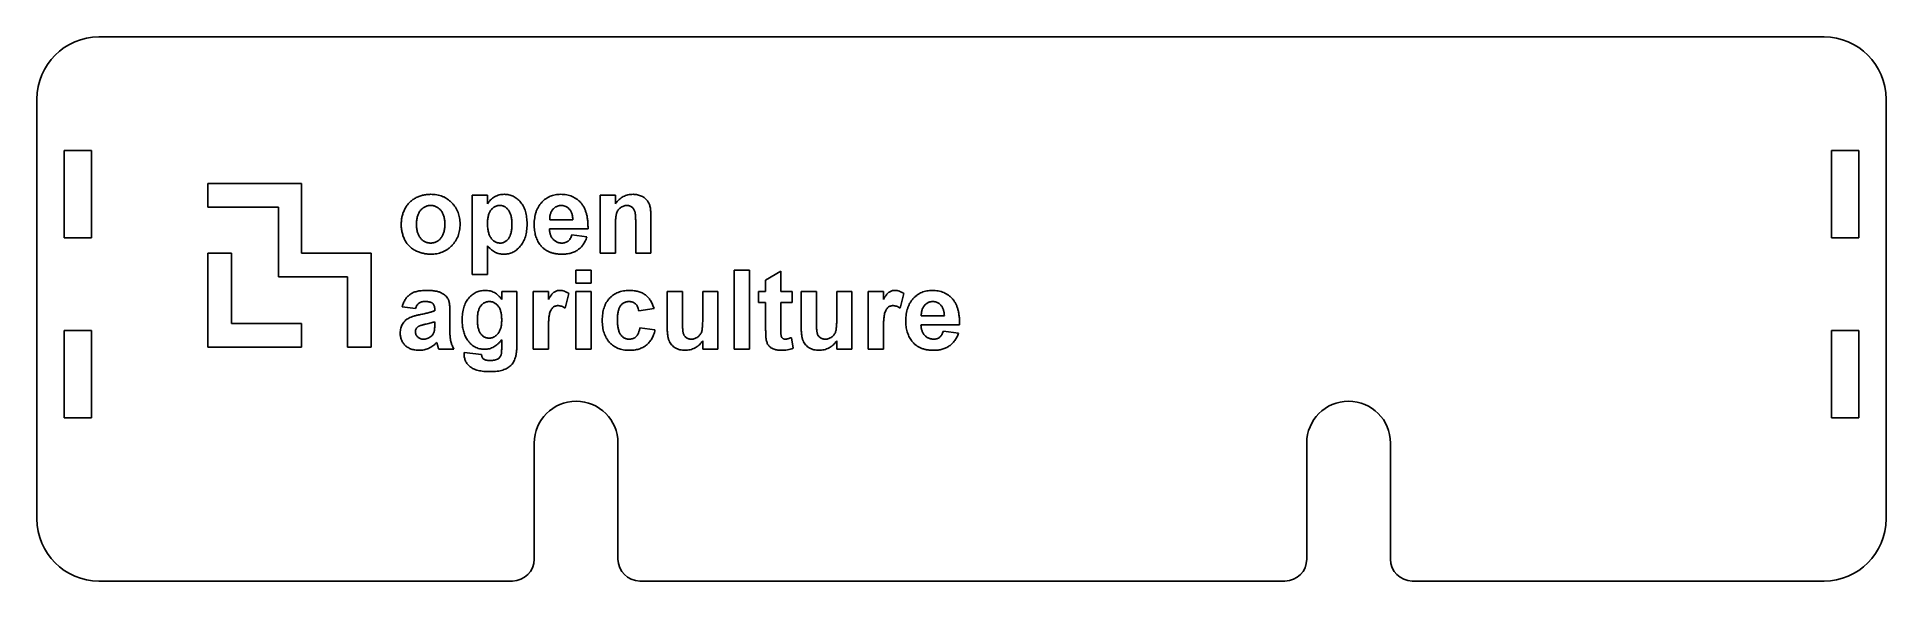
# Model space of a CAD drawing. Header units: millimetres. Extents: x -108 to 108, y -64 to 0.
import ezdxf

# ---------------------------------------------------------------- set-up
doc = ezdxf.new("R2010")
doc.units = ezdxf.units.MM

msp = doc.modelspace()

# ---------------------------------------------------------------- linework, layer by layer
at = {"color": 7, "linetype": 'Continuous', "lineweight": 25}
for p, q in [((-100.71, 0), (100.71, 0)), ((-107.95, -56.26), (-107.95, -7.24)), ((107.95, -7.24), (107.95, -56.26)), ((-101.6, -13.24), (-104.78, -13.24)), ((-104.78, -13.24), (-104.78, -23.45)), ((-101.6, -23.45), (-101.6, -13.24)), ((101.6, -13.24), (101.6, -23.45)), ((104.78, -13.24), (101.6, -13.24)), ((104.78, -23.45), (104.78, -13.24)), ((-77.05, -17.11), (-87.99, -17.11)), ((-87.99, -17.11), (-87.99, -19.85)), ((-77.05, -25.24), (-77.05, -17.11)), ((-57.12, -18.48), (-55.34, -18.48)), ((-57.12, -27.73), (-57.12, -18.48)), ((-55.34, -18.48), (-55.34, -19.46)), ((-42.19, -18.48), (-40.41, -18.48)), ((-42.19, -25.24), (-42.19, -18.48)), ((-40.41, -18.48), (-40.41, -19.46)), ((-87.99, -19.85), (-79.76, -19.85)), ((-79.76, -19.85), (-79.76, -28.01)), ((-48.08, -21.33), (-45.39, -21.33)), ((-36.26, -21.06), (-36.26, -25.24)), ((-104.78, -23.45), (-101.6, -23.45)), ((-43.61, -22.39), (-48.11, -22.39)), ((-45.51, -23.11), (-43.73, -23.34)), ((-40.41, -22.16), (-40.41, -25.24)), ((-38.04, -25.24), (-38.04, -21.77)), ((101.6, -23.45), (104.78, -23.45)), ((-85.24, -25.24), (-87.99, -25.24)), ((-87.99, -25.24), (-87.99, -36.2)), ((-85.24, -33.45), (-85.24, -25.24)), ((-68.94, -25.24), (-77.05, -25.24)), ((-68.94, -36.2), (-68.94, -25.24)), ((-55.34, -24.39), (-55.34, -27.73)), ((-40.41, -25.24), (-42.19, -25.24)), ((-36.26, -25.24), (-38.04, -25.24)), ((-79.76, -28.01), (-71.68, -28.01)), ((-71.68, -28.01), (-71.68, -36.2)), ((-55.34, -27.73), (-57.12, -27.73)), ((-45.03, -27.21), (-43.25, -27.21)), ((-45.03, -28.75), (-45.03, -27.21)), ((-43.25, -27.21), (-43.25, -28.75)), ((-26.54, -27.21), (-24.76, -27.21)), ((-26.54, -36.45), (-26.54, -27.21)), ((-24.76, -27.21), (-24.76, -36.45)), ((-22.87, -28.39), (-21.09, -27.33)), ((-21.09, -27.33), (-21.09, -29.7)), ((-53.69, -29.7), (-51.91, -29.7)), ((-53.69, -30.63), (-53.69, -29.7)), ((-51.91, -29.7), (-51.91, -35.67)), ((-50.01, -36.45), (-50.01, -29.7)), ((-50.01, -29.7), (-48.23, -29.7)), ((-48.23, -29.7), (-48.23, -30.64)), ((-45.86, -29.95), (-46.28, -31.64)), ((-43.25, -28.75), (-45.03, -28.75)), ((-45.03, -36.45), (-45.03, -29.7)), ((-45.03, -29.7), (-43.25, -29.7)), ((-43.25, -29.7), (-43.25, -36.45)), ((-34.36, -29.7), (-32.59, -29.7)), ((-34.36, -33.95), (-34.36, -29.7)), ((-32.59, -29.7), (-32.59, -32.81)), ((-30.21, -29.7), (-28.44, -29.7)), ((-30.21, -32.56), (-30.21, -29.7)), ((-28.44, -29.7), (-28.44, -36.45)), ((-23.69, -31), (-23.69, -29.7)), ((-23.69, -29.7), (-22.87, -29.7)), ((-22.87, -29.7), (-22.87, -28.39)), ((-21.09, -29.7), (-19.78, -29.7)), ((-19.78, -29.7), (-19.78, -31)), ((-18.72, -29.7), (-16.94, -29.7)), ((-18.72, -33.95), (-18.72, -29.7)), ((-16.94, -29.7), (-16.94, -32.81)), ((-14.57, -32.56), (-14.57, -29.7)), ((-14.57, -29.7), (-12.79, -29.7)), ((-12.79, -29.7), (-12.79, -36.45)), ((-10.89, -36.45), (-10.89, -29.7)), ((-10.89, -29.7), (-9.11, -29.7)), ((-9.11, -29.7), (-9.11, -30.64)), ((-6.74, -29.95), (-7.16, -31.64)), ((-63.76, -31.71), (-65.3, -31.48)), ((-61.51, -31.95), (-61.51, -31.78)), ((-59.73, -32.17), (-59.73, -34.24)), ((-35.9, -31.71), (-37.68, -31.95)), ((-22.87, -31), (-23.69, -31)), ((-22.87, -33.99), (-22.87, -31)), ((-21.09, -31), (-21.09, -33.91)), ((-19.78, -31), (-21.09, -31)), ((-101.6, -34.26), (-104.78, -34.26)), ((-104.78, -34.26), (-104.78, -44.47)), ((-101.6, -44.47), (-101.6, -34.26)), ((-77.05, -33.45), (-85.24, -33.45)), ((-77.05, -36.2), (-77.05, -33.45)), ((-61.51, -33.59), (-61.51, -33.25)), ((-48.23, -34.45), (-48.23, -36.45)), ((-37.56, -33.96), (-35.79, -34.2)), ((-9.11, -34.45), (-9.11, -36.45)), ((-0.22, -33.61), (-4.73, -33.61)), ((-4.7, -32.54), (-2, -32.54)), ((-2.12, -34.32), (-0.34, -34.56)), ((104.78, -34.26), (101.6, -34.26)), ((101.6, -34.26), (101.6, -44.47)), ((104.78, -44.47), (104.78, -34.26)), ((-87.99, -36.2), (-77.05, -36.2)), ((-71.68, -36.2), (-68.94, -36.2)), ((-59.26, -36.45), (-61.03, -36.45)), ((-53.69, -36.3), (-53.69, -35.33)), ((-48.23, -36.45), (-50.01, -36.45)), ((-43.25, -36.45), (-45.03, -36.45)), ((-30.21, -36.45), (-30.21, -35.46)), ((-28.44, -36.45), (-30.21, -36.45)), ((-24.76, -36.45), (-26.54, -36.45)), ((-19.84, -35.1), (-19.66, -36.34)), ((-14.57, -36.45), (-14.57, -35.46)), ((-12.79, -36.45), (-14.57, -36.45)), ((-9.11, -36.45), (-10.89, -36.45)), ((-58.07, -36.81), (-56.06, -37.05)), ((-104.78, -44.47), (-101.6, -44.47)), ((101.6, -44.47), (104.78, -44.47)), ((-49.89, -47.4), (-49.89, -60.96)), ((-40.11, -60.96), (-40.11, -47.4)), ((40.31, -47.4), (40.31, -60.96)), ((50.09, -60.96), (50.09, -47.4)), ((-52.43, -63.5), (-100.71, -63.5)), ((37.77, -63.5), (-37.57, -63.5)), ((100.71, -63.5), (52.63, -63.5))]:
    msp.add_line(p, q, dxfattribs=at)
for centre, radius, start, end in [((100.71, -7.24), 7.24, 0, 90), ((-100.71, -7.24), 7.24, 90, 180), ((-45, -47.4), 4.89, 0, 180), ((45.2, -47.4), 4.89, 0, 180), ((-100.71, -56.26), 7.24, 180, 270), ((100.71, -56.26), 7.24, 270, 0), ((-52.43, -60.96), 2.54, 270, 0), ((-37.57, -60.96), 2.54, 180, 270), ((37.77, -60.96), 2.54, 270, 0), ((52.63, -60.96), 2.54, 180, 270)]:
    msp.add_arc(centre, radius, start, end, dxfattribs=at)
for points, knots in [([(-65.42, -21.77), (-65.41, -21.62), (-65.4, -21.33), (-65.32, -20.89), (-65.18, -20.47), (-65.03, -20.12), (-64.88, -19.86), (-64.75, -19.67), (-64.62, -19.49), (-64.47, -19.33), (-64.31, -19.18), (-64.14, -19.04), (-63.96, -18.91), (-63.76, -18.8), (-63.56, -18.7), (-63.35, -18.61), (-63.14, -18.53), (-62.92, -18.47), (-62.7, -18.42), (-62.47, -18.39), (-62.23, -18.37), (-62.07, -18.37), (-61.99, -18.36)], [0, 0, 0, 0, 0.080992, 0.162141, 0.244135, 0.328745, 0.371396, 0.413193, 0.454437, 0.495169, 0.53562, 0.576273, 0.617126, 0.658595, 0.700411, 0.742144, 0.783846, 0.825811, 0.868199, 0.911452, 0.955112, 1, 1, 1, 1]), ([(-61.99, -18.36), (-61.87, -18.37), (-61.62, -18.37), (-61.27, -18.42), (-60.93, -18.5), (-60.61, -18.61), (-60.31, -18.74), (-60.02, -18.92), (-59.76, -19.12), (-59.51, -19.35), (-59.28, -19.6), (-59.09, -19.87), (-58.92, -20.16), (-58.78, -20.47), (-58.67, -20.79), (-58.6, -21.13), (-58.55, -21.48), (-58.55, -21.72), (-58.55, -21.84)], [0, 0, 0, 0, 0.0672534, 0.1323012, 0.195046, 0.2560211, 0.3166108, 0.3768975, 0.4376807, 0.4998091, 0.5617564, 0.6229555, 0.6834802, 0.7439294, 0.805438, 0.8680336, 0.9327466, 1, 1, 1, 1]), ([(-55.34, -19.46), (-55.29, -19.38), (-55.19, -19.22), (-54.99, -19), (-54.77, -18.82), (-54.52, -18.66), (-54.26, -18.52), (-53.97, -18.43), (-53.68, -18.37), (-53.47, -18.37), (-53.37, -18.36)], [0, 0, 0, 0, 0.122318, 0.243971, 0.365926, 0.49062, 0.616243, 0.741787, 0.868738, 1, 1, 1, 1]), ([(-53.37, -18.36), (-53.28, -18.37), (-53.1, -18.37), (-52.84, -18.42), (-52.58, -18.49), (-52.34, -18.59), (-52.11, -18.72), (-51.89, -18.88), (-51.68, -19.06), (-51.49, -19.28), (-51.3, -19.52), (-51.15, -19.78), (-51.01, -20.07), (-50.91, -20.38), (-50.82, -20.71), (-50.77, -21.06), (-50.73, -21.43), (-50.72, -21.69), (-50.72, -21.82)], [0, 0, 0, 0, 0.055567, 0.109859, 0.163156, 0.216652, 0.270766, 0.326032, 0.383091, 0.443064, 0.50463, 0.567328, 0.631589, 0.698413, 0.76828, 0.841502, 0.918642, 1, 1, 1, 1]), ([(-49.89, -21.91), (-49.89, -21.78), (-49.89, -21.51), (-49.84, -21.13), (-49.78, -20.77), (-49.68, -20.43), (-49.56, -20.11), (-49.4, -19.82), (-49.23, -19.55), (-49.02, -19.31), (-48.8, -19.08), (-48.56, -18.89), (-48.3, -18.73), (-48.03, -18.59), (-47.74, -18.49), (-47.45, -18.42), (-47.13, -18.37), (-46.92, -18.37), (-46.81, -18.36)], [0, 0, 0, 0, 0.076385, 0.149324, 0.218424, 0.284712, 0.34825, 0.410591, 0.471299, 0.531967, 0.591651, 0.649954, 0.706789, 0.763485, 0.820424, 0.878521, 0.9383, 1, 1, 1, 1]), ([(-46.81, -18.36), (-46.69, -18.37), (-46.45, -18.37), (-46.1, -18.42), (-45.77, -18.5), (-45.46, -18.61), (-45.18, -18.75), (-44.91, -18.92), (-44.66, -19.12), (-44.43, -19.36), (-44.23, -19.62), (-44.05, -19.92), (-43.91, -20.25), (-43.79, -20.62), (-43.7, -21.02), (-43.64, -21.45), (-43.61, -21.91), (-43.61, -22.23), (-43.61, -22.39)], [0, 0, 0, 0, 0.062184, 0.121687, 0.178755, 0.234022, 0.288331, 0.342225, 0.39646, 0.451776, 0.508677, 0.567205, 0.628626, 0.693655, 0.762827, 0.836735, 0.915787, 1, 1, 1, 1]), ([(-40.41, -19.46), (-40.34, -19.37), (-40.21, -19.2), (-39.98, -18.98), (-39.74, -18.79), (-39.49, -18.63), (-39.23, -18.51), (-38.95, -18.43), (-38.66, -18.37), (-38.46, -18.37), (-38.35, -18.36)], [0, 0, 0, 0, 0.137033, 0.266952, 0.392251, 0.513572, 0.632812, 0.752924, 0.87426, 1, 1, 1, 1]), ([(-38.35, -18.36), (-38.27, -18.37), (-38.09, -18.37), (-37.83, -18.41), (-37.59, -18.48), (-37.36, -18.57), (-37.15, -18.68), (-36.96, -18.81), (-36.8, -18.96), (-36.67, -19.12), (-36.57, -19.29), (-36.47, -19.47), (-36.4, -19.66), (-36.35, -19.87), (-36.31, -20.11), (-36.28, -20.39), (-36.26, -20.71), (-36.26, -20.94), (-36.26, -21.06)], [0, 0, 0, 0, 0.067967, 0.133847, 0.197894, 0.261363, 0.322734, 0.379623, 0.433693, 0.485604, 0.536876, 0.588109, 0.640472, 0.694102, 0.753857, 0.824505, 0.906645, 1, 1, 1, 1]), ([(-61.98, -19.67), (-62.04, -19.67), (-62.15, -19.67), (-62.32, -19.7), (-62.48, -19.75), (-62.63, -19.81), (-62.77, -19.89), (-62.91, -19.99), (-63.04, -20.1), (-63.17, -20.23), (-63.28, -20.38), (-63.38, -20.55), (-63.46, -20.73), (-63.53, -20.93), (-63.58, -21.14), (-63.62, -21.37), (-63.64, -21.61), (-63.64, -21.78), (-63.64, -21.86)], [0, 0, 0, 0, 0.055853, 0.109882, 0.163427, 0.216436, 0.26985, 0.324436, 0.380513, 0.439057, 0.499389, 0.561205, 0.625875, 0.692442, 0.762985, 0.837717, 0.916607, 1, 1, 1, 1]), ([(-60.32, -21.85), (-60.32, -21.76), (-60.33, -21.6), (-60.35, -21.36), (-60.39, -21.13), (-60.44, -20.92), (-60.5, -20.73), (-60.59, -20.55), (-60.68, -20.38), (-60.8, -20.23), (-60.92, -20.1), (-61.05, -19.99), (-61.19, -19.89), (-61.33, -19.81), (-61.48, -19.74), (-61.64, -19.7), (-61.81, -19.67), (-61.92, -19.67), (-61.98, -19.67)], [0, 0, 0, 0, 0.083257, 0.161387, 0.235346, 0.306138, 0.372507, 0.436992, 0.499153, 0.559459, 0.617918, 0.674309, 0.7292, 0.782913, 0.835659, 0.889503, 0.943835, 1, 1, 1, 1]), ([(-53.9, -19.67), (-53.95, -19.67), (-54.05, -19.67), (-54.2, -19.7), (-54.34, -19.74), (-54.47, -19.8), (-54.6, -19.87), (-54.72, -19.96), (-54.83, -20.07), (-54.94, -20.19), (-55.04, -20.33), (-55.12, -20.49), (-55.19, -20.66), (-55.25, -20.85), (-55.29, -21.05), (-55.32, -21.27), (-55.34, -21.5), (-55.34, -21.66), (-55.34, -21.75)], [0, 0, 0, 0, 0.053613, 0.105364, 0.156406, 0.207598, 0.259118, 0.311361, 0.366329, 0.423278, 0.482877, 0.545108, 0.610111, 0.678481, 0.751367, 0.829222, 0.911818, 1, 1, 1, 1]), ([(-52.5, -21.84), (-52.5, -21.75), (-52.5, -21.58), (-52.52, -21.33), (-52.55, -21.1), (-52.6, -20.88), (-52.65, -20.69), (-52.72, -20.51), (-52.8, -20.35), (-52.9, -20.2), (-53, -20.08), (-53.11, -19.97), (-53.23, -19.88), (-53.35, -19.8), (-53.48, -19.74), (-53.62, -19.7), (-53.76, -19.67), (-53.85, -19.67), (-53.9, -19.67)], [0, 0, 0, 0, 0.092268, 0.1784, 0.259214, 0.334343, 0.405093, 0.471234, 0.533119, 0.592285, 0.648717, 0.701718, 0.753243, 0.803017, 0.851476, 0.899896, 0.94929, 1, 1, 1, 1]), ([(-47.7, -20.11), (-47.73, -20.15), (-47.8, -20.23), (-47.87, -20.36), (-47.94, -20.49), (-47.99, -20.64), (-48.04, -20.8), (-48.06, -20.97), (-48.08, -21.14), (-48.08, -21.27), (-48.08, -21.33)], [0, 0, 0, 0, 0.112984, 0.226999, 0.344391, 0.463956, 0.589572, 0.71973, 0.855857, 1, 1, 1, 1]), ([(-46.73, -19.67), (-46.78, -19.67), (-46.87, -19.67), (-47.01, -19.69), (-47.14, -19.73), (-47.27, -19.78), (-47.39, -19.84), (-47.5, -19.92), (-47.61, -20.01), (-47.67, -20.08), (-47.7, -20.11)], [0, 0, 0, 0, 0.13044, 0.257038, 0.379788, 0.499815, 0.620849, 0.744538, 0.870075, 1, 1, 1, 1]), ([(-45.39, -21.33), (-45.39, -21.26), (-45.4, -21.14), (-45.42, -20.95), (-45.45, -20.78), (-45.49, -20.61), (-45.55, -20.47), (-45.62, -20.33), (-45.7, -20.2), (-45.79, -20.09), (-45.89, -19.99), (-45.99, -19.91), (-46.1, -19.83), (-46.22, -19.77), (-46.34, -19.73), (-46.46, -19.69), (-46.59, -19.67), (-46.68, -19.67), (-46.73, -19.67)], [0, 0, 0, 0, 0.082314, 0.160312, 0.234515, 0.303739, 0.370258, 0.43406, 0.495783, 0.555843, 0.614506, 0.671294, 0.726559, 0.779965, 0.833959, 0.888495, 0.943318, 1, 1, 1, 1]), ([(-39.05, -19.67), (-39.12, -19.67), (-39.26, -19.68), (-39.46, -19.73), (-39.65, -19.81), (-39.82, -19.92), (-39.98, -20.06), (-40.11, -20.22), (-40.21, -20.4), (-40.28, -20.57), (-40.32, -20.73), (-40.34, -20.86), (-40.36, -21.03), (-40.38, -21.21), (-40.39, -21.42), (-40.4, -21.65), (-40.41, -21.9), (-40.41, -22.07), (-40.41, -22.16)], [0, 0, 0, 0, 0.064526, 0.127069, 0.190336, 0.254377, 0.319047, 0.381919, 0.446738, 0.513078, 0.550406, 0.594221, 0.644581, 0.702295, 0.766166, 0.837459, 0.915005, 1, 1, 1, 1]), ([(-38.04, -21.77), (-38.04, -21.68), (-38.04, -21.52), (-38.05, -21.28), (-38.05, -21.06), (-38.06, -20.88), (-38.08, -20.71), (-38.09, -20.57), (-38.12, -20.45), (-38.15, -20.33), (-38.2, -20.2), (-38.28, -20.06), (-38.37, -19.94), (-38.48, -19.85), (-38.61, -19.77), (-38.75, -19.71), (-38.9, -19.67), (-39, -19.67), (-39.05, -19.67)], [0, 0, 0, 0, 0.099068, 0.189089, 0.269367, 0.341346, 0.403687, 0.457856, 0.502598, 0.53864, 0.600699, 0.658851, 0.714963, 0.770814, 0.825981, 0.881954, 0.939161, 1, 1, 1, 1]), ([(-61.98, -25.36), (-62.13, -25.35), (-62.43, -25.34), (-62.87, -25.26), (-63.31, -25.13), (-63.66, -24.98), (-63.93, -24.84), (-64.12, -24.71), (-64.29, -24.58), (-64.46, -24.43), (-64.61, -24.27), (-64.75, -24.1), (-64.88, -23.92), (-64.99, -23.72), (-65.09, -23.52), (-65.18, -23.3), (-65.25, -23.07), (-65.32, -22.83), (-65.36, -22.58), (-65.4, -22.32), (-65.42, -22.05), (-65.42, -21.86), (-65.42, -21.77)], [0, 0, 0, 0, 0.080542, 0.160512, 0.240687, 0.322168, 0.363172, 0.403209, 0.442755, 0.481727, 0.520887, 0.560212, 0.599521, 0.639706, 0.68053, 0.722388, 0.765012, 0.808893, 0.854139, 0.900982, 0.949562, 1, 1, 1, 1]), ([(-63.64, -21.86), (-63.64, -21.95), (-63.64, -22.11), (-63.62, -22.36), (-63.58, -22.59), (-63.53, -22.8), (-63.46, -22.99), (-63.38, -23.18), (-63.28, -23.34), (-63.17, -23.49), (-63.04, -23.62), (-62.91, -23.74), (-62.77, -23.84), (-62.63, -23.92), (-62.48, -23.98), (-62.32, -24.02), (-62.15, -24.05), (-62.04, -24.05), (-61.98, -24.05)], [0, 0, 0, 0, 0.083393, 0.162283, 0.237015, 0.307558, 0.374125, 0.438795, 0.500611, 0.560943, 0.619487, 0.675564, 0.73015, 0.783564, 0.836573, 0.890118, 0.944147, 1, 1, 1, 1]), ([(-58.55, -21.84), (-58.55, -21.97), (-58.55, -22.21), (-58.6, -22.57), (-58.68, -22.91), (-58.78, -23.23), (-58.92, -23.54), (-59.09, -23.83), (-59.29, -24.11), (-59.52, -24.36), (-59.77, -24.6), (-60.03, -24.8), (-60.32, -24.97), (-60.62, -25.11), (-60.94, -25.22), (-61.27, -25.3), (-61.62, -25.35), (-61.86, -25.36), (-61.98, -25.36)], [0, 0, 0, 0, 0.067769, 0.132665, 0.195844, 0.257954, 0.318876, 0.379843, 0.441369, 0.504123, 0.566581, 0.627629, 0.687774, 0.747754, 0.808695, 0.870309, 0.933914, 1, 1, 1, 1]), ([(-61.98, -24.05), (-61.92, -24.05), (-61.81, -24.05), (-61.64, -24.02), (-61.48, -23.98), (-61.33, -23.92), (-61.19, -23.84), (-61.05, -23.74), (-60.92, -23.62), (-60.79, -23.49), (-60.68, -23.34), (-60.59, -23.17), (-60.5, -22.99), (-60.44, -22.79), (-60.39, -22.58), (-60.35, -22.35), (-60.33, -22.1), (-60.32, -21.94), (-60.32, -21.85)], [0, 0, 0, 0, 0.055711, 0.109603, 0.163012, 0.215332, 0.26861, 0.323057, 0.378992, 0.436979, 0.497276, 0.558935, 0.623441, 0.690405, 0.761205, 0.836338, 0.915623, 1, 1, 1, 1]), ([(-55.34, -21.75), (-55.34, -21.84), (-55.34, -22.03), (-55.32, -22.29), (-55.29, -22.54), (-55.24, -22.77), (-55.18, -22.98), (-55.11, -23.17), (-55.02, -23.34), (-54.92, -23.49), (-54.81, -23.62), (-54.69, -23.74), (-54.57, -23.84), (-54.45, -23.92), (-54.31, -23.98), (-54.17, -24.02), (-54.02, -24.05), (-53.92, -24.05), (-53.87, -24.05)], [0, 0, 0, 0, 0.093332, 0.180784, 0.262097, 0.338263, 0.409416, 0.475794, 0.538385, 0.597364, 0.653293, 0.706844, 0.757275, 0.806532, 0.854517, 0.902225, 0.950833, 1, 1, 1, 1]), ([(-53.87, -24.05), (-53.83, -24.05), (-53.73, -24.05), (-53.59, -24.03), (-53.46, -23.99), (-53.33, -23.93), (-53.21, -23.85), (-53.1, -23.76), (-52.99, -23.66), (-52.89, -23.54), (-52.8, -23.4), (-52.71, -23.23), (-52.65, -23.05), (-52.59, -22.85), (-52.55, -22.63), (-52.52, -22.38), (-52.5, -22.12), (-52.5, -21.93), (-52.5, -21.84)], [0, 0, 0, 0, 0.049471, 0.097684, 0.144766, 0.192102, 0.240115, 0.289281, 0.34079, 0.394315, 0.451938, 0.51284, 0.57897, 0.650578, 0.727971, 0.812271, 0.902437, 1, 1, 1, 1]), ([(-50.72, -21.82), (-50.72, -21.96), (-50.73, -22.22), (-50.77, -22.61), (-50.83, -22.97), (-50.91, -23.31), (-51.03, -23.62), (-51.16, -23.92), (-51.33, -24.19), (-51.51, -24.43), (-51.72, -24.65), (-51.93, -24.84), (-52.16, -25), (-52.39, -25.13), (-52.64, -25.23), (-52.9, -25.31), (-53.17, -25.35), (-53.35, -25.36), (-53.45, -25.36)], [0, 0, 0, 0, 0.08164, 0.158774, 0.231763, 0.301482, 0.368471, 0.432847, 0.495248, 0.556895, 0.616729, 0.674021, 0.729383, 0.783169, 0.836551, 0.890199, 0.944286, 1, 1, 1, 1]), ([(-49.23, -24.22), (-49.28, -24.14), (-49.39, -23.98), (-49.52, -23.73), (-49.64, -23.46), (-49.73, -23.18), (-49.8, -22.89), (-49.86, -22.57), (-49.88, -22.25), (-49.89, -22.03), (-49.89, -21.91)], [0, 0, 0, 0, 0.115599, 0.232782, 0.350811, 0.472291, 0.596763, 0.726067, 0.860235, 1, 1, 1, 1]), ([(-48.11, -22.39), (-48.11, -22.46), (-48.11, -22.58), (-48.08, -22.76), (-48.05, -22.93), (-48, -23.09), (-47.94, -23.24), (-47.87, -23.38), (-47.78, -23.5), (-47.68, -23.62), (-47.58, -23.72), (-47.46, -23.81), (-47.34, -23.89), (-47.21, -23.95), (-47.08, -24), (-46.94, -24.03), (-46.8, -24.05), (-46.7, -24.05), (-46.65, -24.05)], [0, 0, 0, 0, 0.076985, 0.149914, 0.220164, 0.286488, 0.35078, 0.412535, 0.473793, 0.534654, 0.594296, 0.652213, 0.708927, 0.765997, 0.822415, 0.879966, 0.938742, 1, 1, 1, 1]), ([(-46.65, -24.05), (-46.58, -24.05), (-46.45, -24.05), (-46.26, -24.01), (-46.09, -23.93), (-45.93, -23.83), (-45.8, -23.7), (-45.68, -23.53), (-45.58, -23.33), (-45.53, -23.18), (-45.51, -23.11)], [0, 0, 0, 0, 0.1255538, 0.243179, 0.3564664, 0.4686299, 0.5848157, 0.7100802, 0.8477661, 1, 1, 1, 1]), ([(-43.73, -23.34), (-43.76, -23.42), (-43.81, -23.58), (-43.92, -23.81), (-44.04, -24.02), (-44.16, -24.21), (-44.3, -24.39), (-44.46, -24.56), (-44.62, -24.71), (-44.8, -24.85), (-44.99, -24.97), (-45.19, -25.07), (-45.41, -25.16), (-45.63, -25.23), (-45.87, -25.29), (-46.12, -25.33), (-46.38, -25.35), (-46.55, -25.36), (-46.64, -25.36)], [0, 0, 0, 0, 0.0669483, 0.1316346, 0.1944022, 0.2553586, 0.315526, 0.374568, 0.4332801, 0.4917915, 0.5504716, 0.610148, 0.670421, 0.732099, 0.7955232, 0.860926, 0.9291403, 1, 1, 1, 1]), ([(-53.45, -25.36), (-53.53, -25.36), (-53.71, -25.35), (-53.96, -25.31), (-54.2, -25.24), (-54.43, -25.14), (-54.66, -25.01), (-54.88, -24.84), (-55.12, -24.63), (-55.27, -24.47), (-55.34, -24.39)], [0, 0, 0, 0, 0.119466, 0.234541, 0.34708, 0.45852, 0.575257, 0.702649, 0.844308, 1, 1, 1, 1]), ([(-46.64, -25.36), (-46.78, -25.35), (-47.06, -25.35), (-47.45, -25.29), (-47.82, -25.21), (-48.16, -25.08), (-48.47, -24.92), (-48.76, -24.72), (-49.01, -24.49), (-49.16, -24.31), (-49.23, -24.22)], [0, 0, 0, 0, 0.143868, 0.279381, 0.407202, 0.529461, 0.648166, 0.764985, 0.881431, 1, 1, 1, 1]), ([(-65.3, -31.48), (-65.28, -31.4), (-65.23, -31.24), (-65.15, -31.03), (-65.05, -30.82), (-64.95, -30.63), (-64.83, -30.46), (-64.69, -30.31), (-64.55, -30.17), (-64.39, -30.04), (-64.22, -29.93), (-64.03, -29.83), (-63.82, -29.76), (-63.59, -29.69), (-63.34, -29.64), (-63.07, -29.61), (-62.78, -29.58), (-62.58, -29.58), (-62.48, -29.58)], [0, 0, 0, 0, 0.065446, 0.12811, 0.188034, 0.245824, 0.302124, 0.356698, 0.410033, 0.463348, 0.517578, 0.574607, 0.635063, 0.698994, 0.76692, 0.839974, 0.917609, 1, 1, 1, 1]), ([(-62.48, -29.58), (-62.38, -29.58), (-62.2, -29.58), (-61.94, -29.59), (-61.7, -29.61), (-61.47, -29.65), (-61.27, -29.68), (-61.08, -29.73), (-60.91, -29.79), (-60.71, -29.88), (-60.5, -30), (-60.27, -30.17), (-60.09, -30.36), (-59.97, -30.54), (-59.9, -30.7), (-59.85, -30.84), (-59.82, -31.01), (-59.78, -31.2), (-59.76, -31.41), (-59.74, -31.64), (-59.73, -31.9), (-59.73, -32.08), (-59.73, -32.17)], [0, 0, 0, 0, 0.062663, 0.121243, 0.175829, 0.226531, 0.273408, 0.316684, 0.356575, 0.393356, 0.460831, 0.522994, 0.581116, 0.636591, 0.666125, 0.699456, 0.737805, 0.780375, 0.827986, 0.88002, 0.937752, 1, 1, 1, 1]), ([(-58.31, -33.06), (-58.31, -32.92), (-58.3, -32.65), (-58.27, -32.27), (-58.2, -31.9), (-58.12, -31.57), (-58.01, -31.26), (-57.88, -30.97), (-57.72, -30.71), (-57.54, -30.47), (-57.34, -30.26), (-57.13, -30.08), (-56.91, -29.92), (-56.67, -29.8), (-56.43, -29.7), (-56.17, -29.63), (-55.9, -29.59), (-55.71, -29.58), (-55.62, -29.58)], [0, 0, 0, 0, 0.0832772, 0.1615886, 0.2353711, 0.3053004, 0.3720612, 0.4356424, 0.4973716, 0.5572887, 0.6156367, 0.672002, 0.726708, 0.7807209, 0.8339143, 0.8879429, 0.9429308, 1, 1, 1, 1]), ([(-55.62, -29.58), (-55.52, -29.58), (-55.33, -29.59), (-55.05, -29.64), (-54.79, -29.72), (-54.54, -29.83), (-54.3, -29.99), (-54.08, -30.17), (-53.87, -30.38), (-53.75, -30.54), (-53.69, -30.63)], [0, 0, 0, 0, 0.126302, 0.248556, 0.368187, 0.487927, 0.608564, 0.733284, 0.863035, 1, 1, 1, 1]), ([(-48.23, -30.64), (-48.2, -30.59), (-48.14, -30.48), (-48.05, -30.34), (-47.97, -30.21), (-47.88, -30.09), (-47.8, -29.99), (-47.72, -29.9), (-47.64, -29.83), (-47.54, -29.76), (-47.41, -29.69), (-47.25, -29.62), (-47.07, -29.59), (-46.95, -29.58), (-46.89, -29.58)], [0, 0, 0, 0, 0.101582, 0.195976, 0.282074, 0.360908, 0.432832, 0.497131, 0.555658, 0.607536, 0.704438, 0.801726, 0.898654, 1, 1, 1, 1]), ([(-46.89, -29.58), (-46.8, -29.58), (-46.62, -29.59), (-46.36, -29.67), (-46.1, -29.79), (-45.94, -29.9), (-45.86, -29.95)], [0, 0, 0, 0, 0.239015, 0.480055, 0.731757, 1, 1, 1, 1]), ([(-41.95, -33.08), (-41.95, -32.95), (-41.94, -32.69), (-41.9, -32.3), (-41.84, -31.95), (-41.74, -31.61), (-41.63, -31.3), (-41.48, -31.01), (-41.3, -30.74), (-41.1, -30.5), (-40.88, -30.28), (-40.64, -30.09), (-40.38, -29.93), (-40.1, -29.8), (-39.8, -29.7), (-39.48, -29.63), (-39.15, -29.59), (-38.92, -29.58), (-38.8, -29.58)], [0, 0, 0, 0, 0.075391, 0.146985, 0.21516, 0.28003, 0.342457, 0.402868, 0.462101, 0.521056, 0.579254, 0.636419, 0.693473, 0.750952, 0.809702, 0.870606, 0.933618, 1, 1, 1, 1]), ([(-38.8, -29.58), (-38.7, -29.58), (-38.51, -29.58), (-38.24, -29.61), (-37.98, -29.65), (-37.74, -29.71), (-37.51, -29.78), (-37.29, -29.87), (-37.09, -29.98), (-36.91, -30.1), (-36.74, -30.25), (-36.58, -30.4), (-36.44, -30.58), (-36.3, -30.77), (-36.19, -30.98), (-36.08, -31.21), (-35.98, -31.45), (-35.93, -31.63), (-35.9, -31.71)], [0, 0, 0, 0, 0.073658, 0.143828, 0.21072, 0.274262, 0.335761, 0.394764, 0.451798, 0.508222, 0.564185, 0.620925, 0.67858, 0.738285, 0.799583, 0.863345, 0.930139, 1, 1, 1, 1]), ([(-9.11, -30.64), (-9.08, -30.59), (-9.02, -30.48), (-8.94, -30.34), (-8.85, -30.21), (-8.76, -30.09), (-8.68, -29.99), (-8.6, -29.9), (-8.53, -29.83), (-8.42, -29.76), (-8.29, -29.69), (-8.13, -29.62), (-7.95, -29.59), (-7.83, -29.58), (-7.77, -29.58)], [0, 0, 0, 0, 0.1015823, 0.1959763, 0.2820742, 0.3609078, 0.4328316, 0.4971315, 0.5556584, 0.6075363, 0.7044377, 0.8017257, 0.8986541, 1, 1, 1, 1]), ([(-7.77, -29.58), (-7.68, -29.58), (-7.51, -29.59), (-7.24, -29.67), (-6.98, -29.79), (-6.83, -29.9), (-6.74, -29.95)], [0, 0, 0, 0, 0.239015, 0.480055, 0.731757, 1, 1, 1, 1]), ([(-6.51, -33.13), (-6.51, -32.99), (-6.5, -32.73), (-6.46, -32.34), (-6.39, -31.98), (-6.29, -31.65), (-6.17, -31.33), (-6.02, -31.04), (-5.84, -30.76), (-5.64, -30.52), (-5.41, -30.3), (-5.17, -30.11), (-4.91, -29.94), (-4.65, -29.81), (-4.36, -29.71), (-4.06, -29.63), (-3.75, -29.59), (-3.53, -29.58), (-3.42, -29.58)], [0, 0, 0, 0, 0.076385, 0.149324, 0.218424, 0.284712, 0.34825, 0.410591, 0.471299, 0.531967, 0.591651, 0.649954, 0.706789, 0.763485, 0.820424, 0.878521, 0.9383, 1, 1, 1, 1]), ([(-3.42, -29.58), (-3.3, -29.58), (-3.06, -29.59), (-2.72, -29.63), (-2.39, -29.71), (-2.08, -29.82), (-1.79, -29.96), (-1.52, -30.13), (-1.27, -30.34), (-1.05, -30.57), (-0.84, -30.83), (-0.67, -31.13), (-0.52, -31.47), (-0.4, -31.83), (-0.32, -32.23), (-0.26, -32.66), (-0.22, -33.12), (-0.22, -33.44), (-0.22, -33.61)], [0, 0, 0, 0, 0.062184, 0.121687, 0.178755, 0.234022, 0.288331, 0.342225, 0.39646, 0.451776, 0.508677, 0.567205, 0.628626, 0.693655, 0.762827, 0.836735, 0.915787, 1, 1, 1, 1]), ([(-62.65, -30.88), (-62.72, -30.88), (-62.86, -30.89), (-63.05, -30.92), (-63.21, -30.98), (-63.36, -31.06), (-63.48, -31.18), (-63.59, -31.32), (-63.69, -31.51), (-63.73, -31.64), (-63.76, -31.71)], [0, 0, 0, 0, 0.140085, 0.266198, 0.380689, 0.487391, 0.595112, 0.713407, 0.848462, 1, 1, 1, 1]), ([(-63.18, -32.39), (-63.08, -32.37), (-62.89, -32.34), (-62.63, -32.28), (-62.38, -32.22), (-62.16, -32.16), (-61.97, -32.11), (-61.79, -32.06), (-61.64, -32.01), (-61.55, -31.97), (-61.51, -31.95)], [0, 0, 0, 0, 0.170702, 0.328595, 0.472895, 0.604711, 0.72251, 0.827957, 0.92018, 1, 1, 1, 1]), ([(-61.51, -31.78), (-61.51, -31.71), (-61.52, -31.57), (-61.56, -31.37), (-61.63, -31.21), (-61.73, -31.1), (-61.82, -31.04), (-61.9, -31), (-61.99, -30.96), (-62.1, -30.93), (-62.22, -30.91), (-62.35, -30.89), (-62.5, -30.89), (-62.6, -30.88), (-62.65, -30.88)], [0, 0, 0, 0, 0.133376, 0.247686, 0.349654, 0.443965, 0.492409, 0.545606, 0.603957, 0.668541, 0.740648, 0.819804, 0.906157, 1, 1, 1, 1]), ([(-55.13, -30.88), (-55.18, -30.88), (-55.28, -30.89), (-55.42, -30.91), (-55.56, -30.95), (-55.69, -31.01), (-55.81, -31.08), (-55.93, -31.17), (-56.04, -31.28), (-56.14, -31.4), (-56.23, -31.54), (-56.31, -31.7), (-56.38, -31.87), (-56.44, -32.06), (-56.48, -32.27), (-56.51, -32.5), (-56.53, -32.74), (-56.53, -32.9), (-56.53, -32.99)], [0, 0, 0, 0, 0.05228, 0.103361, 0.153124, 0.202831, 0.253202, 0.304378, 0.357922, 0.413996, 0.472829, 0.53442, 0.599747, 0.669767, 0.743754, 0.823505, 0.909256, 1, 1, 1, 1]), ([(-53.69, -33.04), (-53.69, -32.95), (-53.69, -32.78), (-53.71, -32.53), (-53.74, -32.3), (-53.78, -32.09), (-53.84, -31.89), (-53.91, -31.71), (-54, -31.55), (-54.09, -31.41), (-54.2, -31.29), (-54.31, -31.18), (-54.43, -31.09), (-54.56, -31.01), (-54.69, -30.95), (-54.83, -30.91), (-54.98, -30.89), (-55.08, -30.88), (-55.13, -30.88)], [0, 0, 0, 0, 0.090965, 0.175839, 0.255438, 0.330151, 0.399961, 0.465033, 0.526762, 0.585327, 0.641272, 0.694803, 0.746066, 0.796565, 0.846419, 0.896127, 0.947153, 1, 1, 1, 1]), ([(-47.08, -31.36), (-47.14, -31.36), (-47.25, -31.36), (-47.42, -31.4), (-47.56, -31.46), (-47.7, -31.55), (-47.82, -31.68), (-47.93, -31.84), (-48.02, -32.04), (-48.08, -32.24), (-48.13, -32.43), (-48.16, -32.61), (-48.18, -32.83), (-48.2, -33.09), (-48.21, -33.38), (-48.22, -33.7), (-48.23, -34.07), (-48.23, -34.32), (-48.23, -34.45)], [0, 0, 0, 0, 0.047051, 0.091596, 0.134789, 0.178167, 0.223829, 0.275881, 0.335712, 0.404792, 0.446161, 0.496256, 0.556147, 0.625989, 0.704794, 0.793638, 0.892036, 1, 1, 1, 1]), ([(-46.28, -31.64), (-46.35, -31.6), (-46.48, -31.52), (-46.69, -31.43), (-46.89, -31.37), (-47.02, -31.36), (-47.08, -31.36)], [0, 0, 0, 0, 0.284935, 0.542857, 0.779294, 1, 1, 1, 1]), ([(-38.81, -30.88), (-38.86, -30.88), (-38.96, -30.89), (-39.11, -30.91), (-39.24, -30.95), (-39.37, -31), (-39.49, -31.07), (-39.61, -31.15), (-39.71, -31.25), (-39.81, -31.36), (-39.9, -31.5), (-39.97, -31.65), (-40.03, -31.82), (-40.08, -32.01), (-40.12, -32.23), (-40.15, -32.46), (-40.17, -32.71), (-40.17, -32.88), (-40.17, -32.98)], [0, 0, 0, 0, 0.05388, 0.105024, 0.154877, 0.203747, 0.252833, 0.301664, 0.352267, 0.404872, 0.460208, 0.520085, 0.584455, 0.654506, 0.731348, 0.814054, 0.903505, 1, 1, 1, 1]), ([(-37.68, -31.95), (-37.7, -31.87), (-37.73, -31.71), (-37.81, -31.49), (-37.92, -31.3), (-38.05, -31.15), (-38.21, -31.03), (-38.39, -30.94), (-38.6, -30.89), (-38.74, -30.89), (-38.81, -30.88)], [0, 0, 0, 0, 0.14794, 0.282235, 0.40585, 0.522608, 0.635731, 0.750418, 0.870354, 1, 1, 1, 1]), ([(-7.97, -31.36), (-8.02, -31.36), (-8.14, -31.36), (-8.3, -31.4), (-8.45, -31.46), (-8.58, -31.55), (-8.71, -31.68), (-8.81, -31.84), (-8.9, -32.04), (-8.97, -32.24), (-9.01, -32.43), (-9.04, -32.61), (-9.06, -32.83), (-9.08, -33.09), (-9.1, -33.38), (-9.11, -33.7), (-9.11, -34.07), (-9.11, -34.32), (-9.11, -34.45)], [0, 0, 0, 0, 0.047051, 0.091596, 0.134789, 0.178167, 0.223829, 0.275881, 0.335712, 0.404792, 0.446161, 0.496256, 0.556147, 0.625989, 0.704794, 0.793638, 0.892036, 1, 1, 1, 1]), ([(-7.16, -31.64), (-7.23, -31.6), (-7.36, -31.52), (-7.57, -31.43), (-7.77, -31.37), (-7.9, -31.36), (-7.97, -31.36)], [0, 0, 0, 0, 0.284935, 0.542857, 0.779294, 1, 1, 1, 1]), ([(-4.32, -31.33), (-4.35, -31.37), (-4.41, -31.44), (-4.49, -31.57), (-4.56, -31.71), (-4.61, -31.86), (-4.65, -32.01), (-4.68, -32.18), (-4.69, -32.36), (-4.7, -32.48), (-4.7, -32.54)], [0, 0, 0, 0, 0.112984, 0.226999, 0.344391, 0.463956, 0.589572, 0.71973, 0.855857, 1, 1, 1, 1]), ([(-3.34, -30.88), (-3.39, -30.88), (-3.49, -30.89), (-3.63, -30.91), (-3.76, -30.94), (-3.88, -30.99), (-4, -31.06), (-4.12, -31.13), (-4.22, -31.22), (-4.29, -31.29), (-4.32, -31.33)], [0, 0, 0, 0, 0.13044, 0.257038, 0.379788, 0.499815, 0.620849, 0.744538, 0.870075, 1, 1, 1, 1]), ([(-2, -32.54), (-2.01, -32.48), (-2.01, -32.35), (-2.03, -32.16), (-2.06, -31.99), (-2.11, -31.83), (-2.17, -31.68), (-2.23, -31.54), (-2.31, -31.42), (-2.4, -31.31), (-2.5, -31.21), (-2.61, -31.12), (-2.72, -31.05), (-2.83, -30.99), (-2.95, -30.94), (-3.08, -30.91), (-3.21, -30.89), (-3.3, -30.88), (-3.34, -30.88)], [0, 0, 0, 0, 0.082314, 0.160312, 0.234515, 0.303739, 0.370258, 0.43406, 0.495783, 0.555843, 0.614506, 0.671294, 0.726559, 0.779965, 0.833959, 0.888495, 0.943318, 1, 1, 1, 1]), ([(-65.54, -34.55), (-65.54, -34.45), (-65.53, -34.27), (-65.48, -34), (-65.4, -33.75), (-65.28, -33.51), (-65.14, -33.3), (-64.96, -33.11), (-64.77, -32.95), (-64.53, -32.81), (-64.26, -32.69), (-63.95, -32.58), (-63.58, -32.48), (-63.32, -32.42), (-63.18, -32.39)], [0, 0, 0, 0, 0.079716, 0.156418, 0.230753, 0.304741, 0.377923, 0.449448, 0.521645, 0.594909, 0.676239, 0.770619, 0.878707, 1, 1, 1, 1]), ([(-63.43, -33.81), (-63.48, -33.84), (-63.58, -33.92), (-63.68, -34.06), (-63.75, -34.23), (-63.76, -34.34), (-63.76, -34.4)], [0, 0, 0, 0, 0.268757, 0.515778, 0.753415, 1, 1, 1, 1]), ([(-63.76, -34.4), (-63.76, -34.46), (-63.75, -34.57), (-63.7, -34.73), (-63.62, -34.88), (-63.5, -35.01), (-63.36, -35.13), (-63.2, -35.21), (-63.02, -35.26), (-62.9, -35.27), (-62.83, -35.27)], [0, 0, 0, 0, 0.122101, 0.239511, 0.357681, 0.482842, 0.609178, 0.734829, 0.862282, 1, 1, 1, 1]), ([(-61.51, -33.25), (-61.57, -33.27), (-61.71, -33.31), (-61.94, -33.38), (-62.22, -33.44), (-62.47, -33.5), (-62.69, -33.55), (-62.84, -33.58), (-62.97, -33.62), (-63.1, -33.66), (-63.2, -33.69), (-63.29, -33.73), (-63.37, -33.76), (-63.41, -33.79), (-63.43, -33.81)], [0, 0, 0, 0, 0.095352, 0.214758, 0.356948, 0.522213, 0.607195, 0.6841, 0.754757, 0.817444, 0.873995, 0.922779, 0.964432, 1, 1, 1, 1]), ([(-61.97, -34.97), (-61.92, -34.93), (-61.83, -34.86), (-61.72, -34.72), (-61.63, -34.57), (-61.59, -34.47), (-61.57, -34.41)], [0, 0, 0, 0, 0.2638499, 0.5130137, 0.7551136, 1, 1, 1, 1]), ([(-61.57, -34.41), (-61.56, -34.37), (-61.54, -34.26), (-61.52, -34.08), (-61.51, -33.85), (-61.51, -33.68), (-61.51, -33.59)], [0, 0, 0, 0, 0.1647637, 0.3856902, 0.6639276, 1, 1, 1, 1]), ([(-59.73, -34.24), (-59.73, -34.32), (-59.73, -34.45), (-59.73, -34.65), (-59.72, -34.84), (-59.71, -35.01), (-59.69, -35.17), (-59.68, -35.31), (-59.66, -35.44), (-59.62, -35.59), (-59.57, -35.77), (-59.49, -35.99), (-59.38, -36.22), (-59.3, -36.38), (-59.26, -36.45)], [0, 0, 0, 0, 0.093685, 0.18092, 0.261781, 0.336238, 0.404311, 0.46692, 0.52255, 0.57292, 0.670319, 0.773065, 0.882946, 1, 1, 1, 1]), ([(-57.72, -35.31), (-57.77, -35.23), (-57.86, -35.08), (-57.98, -34.83), (-58.08, -34.57), (-58.16, -34.29), (-58.23, -34), (-58.27, -33.7), (-58.3, -33.38), (-58.31, -33.17), (-58.31, -33.06)], [0, 0, 0, 0, 0.115052, 0.230861, 0.349612, 0.47076, 0.596205, 0.725595, 0.860281, 1, 1, 1, 1]), ([(-56.53, -32.99), (-56.53, -33.08), (-56.53, -33.25), (-56.51, -33.51), (-56.48, -33.74), (-56.44, -33.96), (-56.38, -34.15), (-56.31, -34.33), (-56.23, -34.49), (-56.14, -34.63), (-56.04, -34.75), (-55.93, -34.86), (-55.82, -34.95), (-55.7, -35.02), (-55.57, -35.08), (-55.44, -35.12), (-55.3, -35.15), (-55.21, -35.15), (-55.16, -35.15)], [0, 0, 0, 0, 0.094535, 0.182815, 0.265122, 0.341043, 0.41236, 0.478359, 0.540604, 0.598957, 0.654574, 0.707218, 0.757467, 0.806325, 0.853848, 0.901967, 0.950086, 1, 1, 1, 1]), ([(-55.16, -35.15), (-55.11, -35.15), (-55.01, -35.14), (-54.86, -35.12), (-54.72, -35.08), (-54.59, -35.02), (-54.46, -34.94), (-54.33, -34.85), (-54.22, -34.74), (-54.11, -34.62), (-54.01, -34.48), (-53.92, -34.32), (-53.85, -34.14), (-53.79, -33.95), (-53.74, -33.75), (-53.71, -33.52), (-53.69, -33.29), (-53.69, -33.12), (-53.69, -33.04)], [0, 0, 0, 0, 0.05272, 0.104099, 0.155055, 0.205361, 0.256868, 0.309619, 0.36501, 0.422301, 0.48213, 0.544461, 0.610019, 0.678622, 0.751782, 0.829652, 0.912045, 1, 1, 1, 1]), ([(-38.81, -36.57), (-38.93, -36.57), (-39.16, -36.56), (-39.49, -36.52), (-39.8, -36.45), (-40.1, -36.35), (-40.38, -36.22), (-40.64, -36.06), (-40.88, -35.87), (-41.1, -35.65), (-41.3, -35.41), (-41.48, -35.14), (-41.62, -34.85), (-41.74, -34.54), (-41.84, -34.21), (-41.9, -33.85), (-41.94, -33.47), (-41.95, -33.21), (-41.95, -33.08)], [0, 0, 0, 0, 0.066, 0.12862, 0.189133, 0.247832, 0.305585, 0.362613, 0.420264, 0.478738, 0.537973, 0.597488, 0.658186, 0.720709, 0.785552, 0.853707, 0.924948, 1, 1, 1, 1]), ([(-40.17, -32.98), (-40.17, -33.08), (-40.17, -33.27), (-40.15, -33.55), (-40.12, -33.81), (-40.08, -34.04), (-40.03, -34.25), (-39.96, -34.44), (-39.89, -34.61), (-39.8, -34.75), (-39.7, -34.87), (-39.59, -34.98), (-39.48, -35.07), (-39.35, -35.14), (-39.22, -35.2), (-39.08, -35.24), (-38.93, -35.27), (-38.83, -35.27), (-38.78, -35.27)], [0, 0, 0, 0, 0.0996449, 0.1921405, 0.2776604, 0.3552365, 0.4271342, 0.4924685, 0.5523613, 0.6073027, 0.6590398, 0.7083175, 0.756619, 0.8040029, 0.8513553, 0.8989595, 0.9485998, 1, 1, 1, 1]), ([(-35.79, -34.2), (-35.81, -34.3), (-35.86, -34.48), (-35.94, -34.75), (-36.05, -35), (-36.17, -35.23), (-36.3, -35.44), (-36.45, -35.64), (-36.62, -35.82), (-36.8, -35.98), (-37, -36.12), (-37.21, -36.24), (-37.44, -36.34), (-37.68, -36.43), (-37.94, -36.49), (-38.22, -36.54), (-38.51, -36.57), (-38.71, -36.57), (-38.81, -36.57)], [0, 0, 0, 0, 0.069392, 0.135996, 0.199722, 0.261343, 0.321112, 0.379301, 0.436422, 0.493305, 0.550536, 0.608119, 0.667421, 0.728199, 0.791629, 0.857923, 0.927127, 1, 1, 1, 1]), ([(-38.78, -35.27), (-38.7, -35.27), (-38.55, -35.26), (-38.34, -35.2), (-38.15, -35.11), (-38.02, -35), (-37.92, -34.9), (-37.85, -34.8), (-37.79, -34.69), (-37.73, -34.57), (-37.68, -34.44), (-37.64, -34.29), (-37.59, -34.13), (-37.57, -34.02), (-37.56, -33.96)], [0, 0, 0, 0, 0.115975, 0.224942, 0.328754, 0.433846, 0.489038, 0.547706, 0.61008, 0.677358, 0.749959, 0.827553, 0.910978, 1, 1, 1, 1]), ([(-32.29, -36.57), (-32.39, -36.57), (-32.59, -36.56), (-32.88, -36.51), (-33.16, -36.41), (-33.42, -36.28), (-33.65, -36.12), (-33.86, -35.92), (-34.02, -35.7), (-34.13, -35.48), (-34.2, -35.3), (-34.24, -35.14), (-34.28, -34.98), (-34.31, -34.8), (-34.33, -34.6), (-34.35, -34.4), (-34.36, -34.18), (-34.36, -34.03), (-34.36, -33.95)], [0, 0, 0, 0, 0.080594, 0.158056, 0.233763, 0.309619, 0.384379, 0.456692, 0.5292, 0.603758, 0.64301, 0.684882, 0.72967, 0.777872, 0.828184, 0.882154, 0.939414, 1, 1, 1, 1]), ([(-32.59, -32.81), (-32.58, -32.93), (-32.58, -33.14), (-32.58, -33.45), (-32.57, -33.72), (-32.56, -33.96), (-32.55, -34.16), (-32.54, -34.33), (-32.52, -34.46), (-32.49, -34.59), (-32.44, -34.72), (-32.37, -34.86), (-32.28, -34.98), (-32.17, -35.08), (-32.04, -35.17), (-31.89, -35.22), (-31.73, -35.26), (-31.61, -35.27), (-31.55, -35.27)], [0, 0, 0, 0, 0.112496, 0.213381, 0.303287, 0.380992, 0.44777, 0.503677, 0.547514, 0.580607, 0.63399, 0.685131, 0.734785, 0.784963, 0.835327, 0.887211, 0.941193, 1, 1, 1, 1]), ([(-31.55, -35.27), (-31.48, -35.27), (-31.35, -35.26), (-31.15, -35.21), (-30.96, -35.13), (-30.79, -35.02), (-30.64, -34.89), (-30.51, -34.74), (-30.41, -34.57), (-30.34, -34.42), (-30.3, -34.27), (-30.28, -34.12), (-30.26, -33.95), (-30.25, -33.73), (-30.23, -33.49), (-30.22, -33.21), (-30.22, -32.9), (-30.21, -32.67), (-30.21, -32.56)], [0, 0, 0, 0, 0.060009, 0.11817, 0.176331, 0.235678, 0.29524, 0.352167, 0.408543, 0.464583, 0.498044, 0.540654, 0.592787, 0.654407, 0.726203, 0.807615, 0.898695, 1, 1, 1, 1]), ([(-22.81, -35.27), (-22.81, -35.24), (-22.82, -35.18), (-22.84, -35.07), (-22.84, -34.94), (-22.85, -34.79), (-22.86, -34.62), (-22.86, -34.43), (-22.87, -34.22), (-22.87, -34.07), (-22.87, -33.99)], [0, 0, 0, 0, 0.070065, 0.155883, 0.25725, 0.37439, 0.507401, 0.656204, 0.819448, 1, 1, 1, 1]), ([(-21.09, -33.91), (-21.09, -33.98), (-21.09, -34.11), (-21.09, -34.29), (-21.08, -34.46), (-21.08, -34.6), (-21.08, -34.71), (-21.07, -34.81), (-21.06, -34.88), (-21.05, -34.97), (-21, -35.07), (-20.91, -35.16), (-20.82, -35.22), (-20.75, -35.25), (-20.67, -35.27), (-20.61, -35.27), (-20.58, -35.27)], [0, 0, 0, 0, 0.126615, 0.238669, 0.337297, 0.422484, 0.49311, 0.55043, 0.593244, 0.622719, 0.70998, 0.801126, 0.848399, 0.896671, 0.94723, 1, 1, 1, 1]), ([(-16.64, -36.57), (-16.74, -36.57), (-16.94, -36.56), (-17.24, -36.51), (-17.51, -36.41), (-17.77, -36.28), (-18.01, -36.12), (-18.21, -35.92), (-18.37, -35.7), (-18.48, -35.48), (-18.55, -35.3), (-18.59, -35.14), (-18.63, -34.98), (-18.66, -34.8), (-18.69, -34.6), (-18.7, -34.4), (-18.71, -34.18), (-18.72, -34.03), (-18.72, -33.95)], [0, 0, 0, 0, 0.080594, 0.158056, 0.233763, 0.309619, 0.384379, 0.456692, 0.5292, 0.603758, 0.64301, 0.684882, 0.72967, 0.777872, 0.828184, 0.882154, 0.939414, 1, 1, 1, 1]), ([(-16.94, -32.81), (-16.94, -32.93), (-16.94, -33.14), (-16.93, -33.45), (-16.93, -33.72), (-16.92, -33.96), (-16.91, -34.16), (-16.89, -34.33), (-16.87, -34.46), (-16.85, -34.59), (-16.8, -34.72), (-16.73, -34.86), (-16.63, -34.98), (-16.52, -35.08), (-16.39, -35.17), (-16.24, -35.22), (-16.08, -35.26), (-15.96, -35.27), (-15.9, -35.27)], [0, 0, 0, 0, 0.112496, 0.213381, 0.303287, 0.380992, 0.44777, 0.503677, 0.547514, 0.580607, 0.63399, 0.685131, 0.734785, 0.784963, 0.835327, 0.887211, 0.941193, 1, 1, 1, 1]), ([(-15.9, -35.27), (-15.84, -35.27), (-15.7, -35.26), (-15.5, -35.21), (-15.32, -35.13), (-15.15, -35.02), (-14.99, -34.89), (-14.86, -34.74), (-14.76, -34.57), (-14.7, -34.42), (-14.66, -34.27), (-14.64, -34.12), (-14.61, -33.95), (-14.6, -33.73), (-14.58, -33.49), (-14.57, -33.21), (-14.57, -32.9), (-14.57, -32.67), (-14.57, -32.56)], [0, 0, 0, 0, 0.060009, 0.11817, 0.176331, 0.235678, 0.29524, 0.352167, 0.408543, 0.464583, 0.498044, 0.540654, 0.592787, 0.654407, 0.726203, 0.807615, 0.898695, 1, 1, 1, 1]), ([(-5.84, -35.43), (-5.9, -35.35), (-6, -35.2), (-6.14, -34.95), (-6.25, -34.68), (-6.34, -34.4), (-6.42, -34.1), (-6.47, -33.79), (-6.5, -33.46), (-6.5, -33.24), (-6.51, -33.13)], [0, 0, 0, 0, 0.115599, 0.232782, 0.350811, 0.472291, 0.596763, 0.726067, 0.860235, 1, 1, 1, 1]), ([(-4.73, -33.61), (-4.73, -33.67), (-4.72, -33.8), (-4.7, -33.98), (-4.66, -34.15), (-4.61, -34.31), (-4.55, -34.45), (-4.48, -34.59), (-4.4, -34.72), (-4.3, -34.83), (-4.19, -34.93), (-4.08, -35.02), (-3.96, -35.1), (-3.83, -35.16), (-3.7, -35.21), (-3.56, -35.24), (-3.41, -35.26), (-3.31, -35.27), (-3.26, -35.27)], [0, 0, 0, 0, 0.076985, 0.149914, 0.220164, 0.286488, 0.35078, 0.412535, 0.473793, 0.534654, 0.594296, 0.652213, 0.708927, 0.765997, 0.822415, 0.879966, 0.938742, 1, 1, 1, 1]), ([(-3.26, -35.27), (-3.19, -35.27), (-3.06, -35.26), (-2.88, -35.22), (-2.7, -35.15), (-2.55, -35.05), (-2.41, -34.92), (-2.3, -34.75), (-2.19, -34.55), (-2.15, -34.4), (-2.12, -34.32)], [0, 0, 0, 0, 0.125554, 0.243179, 0.356466, 0.46863, 0.584816, 0.71008, 0.847766, 1, 1, 1, 1]), ([(-63.33, -36.57), (-63.41, -36.57), (-63.57, -36.57), (-63.81, -36.54), (-64.03, -36.49), (-64.24, -36.43), (-64.44, -36.35), (-64.63, -36.25), (-64.8, -36.14), (-64.95, -36), (-65.09, -35.85), (-65.21, -35.7), (-65.31, -35.53), (-65.39, -35.35), (-65.46, -35.16), (-65.5, -34.97), (-65.53, -34.76), (-65.54, -34.62), (-65.54, -34.55)], [0, 0, 0, 0, 0.074152, 0.14483, 0.212112, 0.276884, 0.339672, 0.400827, 0.461579, 0.522664, 0.582856, 0.64159, 0.699201, 0.757397, 0.815552, 0.875331, 0.936269, 1, 1, 1, 1]), ([(-61.27, -35.66), (-61.34, -35.74), (-61.49, -35.88), (-61.73, -36.06), (-61.97, -36.22), (-62.23, -36.35), (-62.49, -36.45), (-62.76, -36.52), (-63.04, -36.56), (-63.23, -36.57), (-63.33, -36.57)], [0, 0, 0, 0, 0.135283, 0.264725, 0.390987, 0.512978, 0.633757, 0.753664, 0.875846, 1, 1, 1, 1]), ([(-62.83, -35.27), (-62.76, -35.27), (-62.61, -35.26), (-62.39, -35.2), (-62.17, -35.1), (-62.04, -35.01), (-61.97, -34.97)], [0, 0, 0, 0, 0.240626, 0.484426, 0.73501, 1, 1, 1, 1]), ([(-61.2, -35.89), (-61.21, -35.86), (-61.22, -35.81), (-61.24, -35.75), (-61.25, -35.7), (-61.26, -35.67), (-61.27, -35.66)], [0, 0, 0, 0, 0.345339, 0.625093, 0.849082, 1, 1, 1, 1]), ([(-61.03, -36.45), (-61.05, -36.42), (-61.07, -36.34), (-61.11, -36.21), (-61.16, -36.06), (-61.19, -35.95), (-61.2, -35.89)], [0, 0, 0, 0, 0.192127, 0.42099, 0.691559, 1, 1, 1, 1]), ([(-55.68, -36.45), (-55.79, -36.45), (-55.99, -36.44), (-56.29, -36.39), (-56.57, -36.3), (-56.84, -36.17), (-57.09, -36.01), (-57.32, -35.81), (-57.53, -35.58), (-57.66, -35.4), (-57.72, -35.31)], [0, 0, 0, 0, 0.128323, 0.251576, 0.371674, 0.491013, 0.611477, 0.734552, 0.863856, 1, 1, 1, 1]), ([(-53.69, -35.33), (-53.76, -35.42), (-53.89, -35.59), (-54.12, -35.82), (-54.35, -36.02), (-54.6, -36.18), (-54.86, -36.3), (-55.12, -36.39), (-55.4, -36.44), (-55.59, -36.45), (-55.68, -36.45)], [0, 0, 0, 0, 0.143525, 0.277554, 0.405559, 0.52859, 0.646717, 0.76389, 0.880896, 1, 1, 1, 1]), ([(-51.91, -35.67), (-51.91, -35.77), (-51.91, -35.95), (-51.92, -36.22), (-51.93, -36.47), (-51.95, -36.7), (-51.98, -36.91), (-52.01, -37.1), (-52.05, -37.28), (-52.11, -37.48), (-52.2, -37.71), (-52.32, -37.96), (-52.47, -38.17), (-52.63, -38.36), (-52.82, -38.52), (-53.04, -38.66), (-53.29, -38.78), (-53.57, -38.88), (-53.88, -38.96), (-54.22, -39.02), (-54.61, -39.06), (-54.88, -39.06), (-55.02, -39.06)], [0, 0, 0, 0, 0.052871, 0.102323, 0.148427, 0.191162, 0.230634, 0.26681, 0.299951, 0.329941, 0.384706, 0.435523, 0.48351, 0.528725, 0.574041, 0.621461, 0.672279, 0.726601, 0.785555, 0.850344, 0.921703, 1, 1, 1, 1]), ([(-53.76, -37.11), (-53.75, -37.06), (-53.72, -36.96), (-53.7, -36.78), (-53.69, -36.55), (-53.69, -36.39), (-53.69, -36.3)], [0, 0, 0, 0, 0.1688787, 0.3896379, 0.6677061, 1, 1, 1, 1]), ([(-30.21, -35.46), (-30.27, -35.54), (-30.39, -35.71), (-30.6, -35.93), (-30.85, -36.13), (-31.11, -36.29), (-31.39, -36.41), (-31.68, -36.51), (-31.98, -36.56), (-32.18, -36.57), (-32.29, -36.57)], [0, 0, 0, 0, 0.126538, 0.251098, 0.375872, 0.502391, 0.628565, 0.752158, 0.875809, 1, 1, 1, 1]), ([(-21.09, -36.57), (-21.17, -36.57), (-21.33, -36.57), (-21.56, -36.54), (-21.77, -36.48), (-21.97, -36.41), (-22.16, -36.32), (-22.32, -36.23), (-22.45, -36.11), (-22.56, -35.98), (-22.64, -35.84), (-22.71, -35.67), (-22.77, -35.48), (-22.8, -35.34), (-22.81, -35.27)], [0, 0, 0, 0, 0.100251, 0.195771, 0.288408, 0.378279, 0.46369, 0.541865, 0.613944, 0.682232, 0.751862, 0.827702, 0.909718, 1, 1, 1, 1]), ([(-19.66, -36.34), (-19.77, -36.37), (-19.99, -36.45), (-20.34, -36.52), (-20.71, -36.56), (-20.96, -36.57), (-21.09, -36.57)], [0, 0, 0, 0, 0.2348868, 0.4778228, 0.7327368, 1, 1, 1, 1]), ([(-20.58, -35.27), (-20.53, -35.27), (-20.43, -35.26), (-20.26, -35.23), (-20.06, -35.17), (-19.92, -35.12), (-19.84, -35.1)], [0, 0, 0, 0, 0.188355, 0.416521, 0.686885, 1, 1, 1, 1]), ([(-14.57, -35.46), (-14.63, -35.54), (-14.74, -35.71), (-14.96, -35.93), (-15.2, -36.13), (-15.46, -36.29), (-15.74, -36.41), (-16.03, -36.51), (-16.33, -36.56), (-16.54, -36.57), (-16.64, -36.57)], [0, 0, 0, 0, 0.126538, 0.251098, 0.375872, 0.502391, 0.628565, 0.752158, 0.875809, 1, 1, 1, 1]), ([(-3.26, -36.57), (-3.4, -36.57), (-3.67, -36.56), (-4.07, -36.51), (-4.44, -36.42), (-4.78, -36.3), (-5.09, -36.13), (-5.37, -35.94), (-5.63, -35.7), (-5.77, -35.52), (-5.84, -35.43)], [0, 0, 0, 0, 0.143868, 0.279381, 0.407202, 0.529461, 0.648166, 0.764985, 0.881431, 1, 1, 1, 1]), ([(-0.34, -34.56), (-0.37, -34.64), (-0.43, -34.79), (-0.53, -35.02), (-0.65, -35.23), (-0.78, -35.42), (-0.92, -35.61), (-1.07, -35.77), (-1.24, -35.93), (-1.42, -36.06), (-1.61, -36.18), (-1.81, -36.29), (-2.02, -36.37), (-2.25, -36.45), (-2.48, -36.5), (-2.73, -36.54), (-2.99, -36.57), (-3.17, -36.57), (-3.26, -36.57)], [0, 0, 0, 0, 0.066948, 0.131635, 0.194402, 0.255359, 0.315526, 0.374568, 0.43328, 0.491792, 0.550472, 0.610148, 0.670421, 0.732099, 0.795523, 0.860926, 0.92914, 1, 1, 1, 1]), ([(-58.08, -37.02), (-58.08, -36.99), (-58.07, -36.92), (-58.07, -36.85), (-58.07, -36.81)], [0, 0, 0, 0, 0.460785, 1, 1, 1, 1]), ([(-55.02, -39.06), (-55.15, -39.06), (-55.41, -39.06), (-55.78, -39.03), (-56.12, -38.99), (-56.43, -38.92), (-56.72, -38.85), (-56.97, -38.74), (-57.19, -38.63), (-57.38, -38.49), (-57.54, -38.34), (-57.69, -38.18), (-57.81, -38.01), (-57.91, -37.83), (-57.98, -37.64), (-58.04, -37.45), (-58.07, -37.24), (-58.07, -37.09), (-58.08, -37.02)], [0, 0, 0, 0, 0.096789, 0.18619, 0.268992, 0.344987, 0.415426, 0.480261, 0.540302, 0.596234, 0.649567, 0.70041, 0.750277, 0.799566, 0.848173, 0.897176, 0.94776, 1, 1, 1, 1]), ([(-56.06, -37.05), (-56.05, -37.1), (-56.03, -37.21), (-55.98, -37.36), (-55.92, -37.47), (-55.86, -37.53), (-55.84, -37.56)], [0, 0, 0, 0, 0.30782, 0.569351, 0.799581, 1, 1, 1, 1]), ([(-55.84, -37.56), (-55.79, -37.59), (-55.7, -37.65), (-55.52, -37.72), (-55.31, -37.75), (-55.16, -37.76), (-55.08, -37.76)], [0, 0, 0, 0, 0.204478, 0.433255, 0.696334, 1, 1, 1, 1]), ([(-55.08, -37.76), (-54.98, -37.76), (-54.79, -37.75), (-54.52, -37.71), (-54.29, -37.65), (-54.16, -37.58), (-54.1, -37.55)], [0, 0, 0, 0, 0.302113, 0.566724, 0.79751, 1, 1, 1, 1]), ([(-54.1, -37.55), (-54.06, -37.53), (-53.99, -37.47), (-53.9, -37.37), (-53.82, -37.25), (-53.78, -37.15), (-53.76, -37.11)], [0, 0, 0, 0, 0.231192, 0.46996, 0.72438, 1, 1, 1, 1])]:
    msp.add_open_spline(points, degree=3, knots=knots, dxfattribs=at)

doc.saveas('drawing.dxf')
